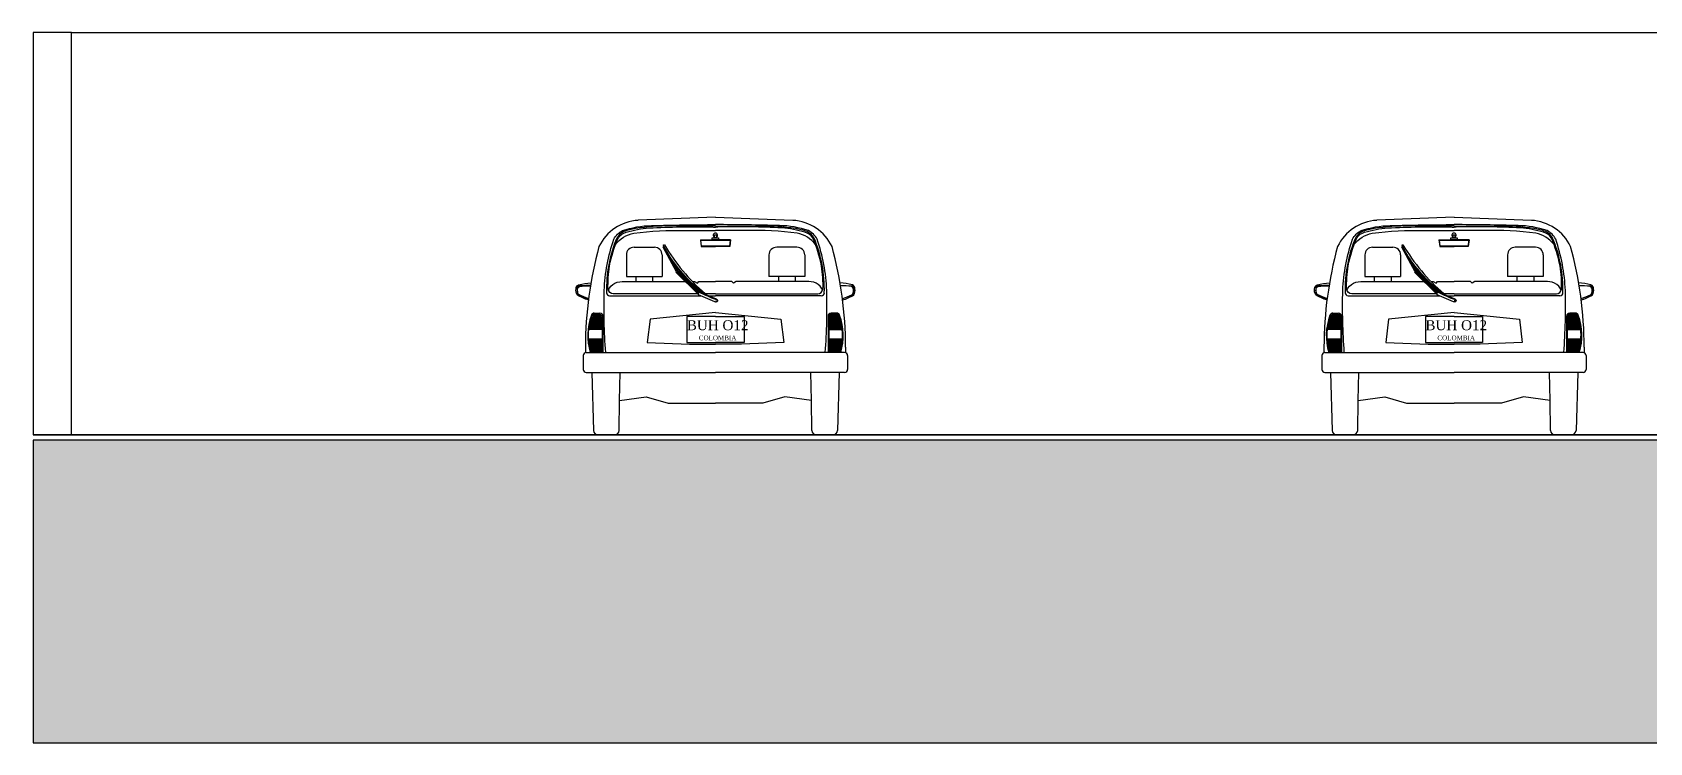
# Model space of a CAD drawing. Header units: millimetres. Extents: x 2056 to 4470, y 1400 to 3101.
# Drawn here: x 2139.84 to 2150.35, y 1402.5 to 1407.12 of the extents above; entities that cross this region are included whole.
import ezdxf

# ---------------------------------------------------------------- set-up
doc = ezdxf.new("R2010")
doc.units = ezdxf.units.MM
for name, color, linetype in [('A-PLAN-2', 4, 'Continuous'), ('A-PLAN-3', 3, 'Continuous'), ('A-PLAN-6', 9, 'Continuous')]:
    doc.layers.add(name, color=color, linetype=linetype)
doc.layers.add('A-WALL', color=16, linetype='Continuous', lineweight=30)
doc.styles.add('TIMES', font='times.shx')

# ---------------------------------------------------------------- blocks, each defined once
blk = doc.blocks.new('*X40')
at = {"color": 0}
for p, q in [((593.042, 813.261), (593.124, 813.261)), ((593.043, 813.257), (593.124, 813.257)), ((593.044, 813.253), (593.124, 813.253)), ((593.044, 813.249), (593.124, 813.249)), ((593.045, 813.245), (593.124, 813.245)), ((593.046, 813.241), (593.124, 813.241)), ((593.047, 813.237), (593.124, 813.237)), ((593.047, 813.233), (593.124, 813.233)), ((593.048, 813.229), (593.124, 813.229)), ((593.049, 813.225), (593.124, 813.225)), ((593.049, 813.221), (593.124, 813.221)), ((593.05, 813.217), (593.124, 813.217)), ((593.051, 813.213), (593.124, 813.213)), ((593.052, 813.209), (593.124, 813.209)), ((593.052, 813.205), (593.124, 813.205)), ((593.053, 813.201), (593.124, 813.201)), ((593.054, 813.197), (593.124, 813.197)), ((593.055, 813.193), (593.124, 813.193)), ((593.055, 813.189), (593.123, 813.189)), ((593.056, 813.185), (593.123, 813.185))]:
    blk.add_line(p, q, dxfattribs=at)
blk = doc.blocks.new('*X41')
at = {"color": 0}
for p, q in [((593.044, 813.327), (593.123, 813.327)), ((593.045, 813.334), (593.124, 813.334)), ((593.046, 813.341), (593.124, 813.341)), ((593.047, 813.348), (593.124, 813.348)), ((593.049, 813.355), (593.124, 813.355)), ((593.051, 813.362), (593.124, 813.362)), ((593.052, 813.369), (593.124, 813.369)), ((593.054, 813.376), (593.124, 813.376)), ((593.056, 813.383), (593.124, 813.383)), ((593.058, 813.39), (593.124, 813.39)), ((593.061, 813.397), (593.124, 813.397)), ((593.063, 813.404), (593.123, 813.404)), ((593.068, 813.411), (593.119, 813.411))]:
    blk.add_line(p, q, dxfattribs=at)
blk = doc.blocks.new('BREAKPOS')
for p, q in [((-0.003, 1.414), (-0.505, 1.393)), ((-0.003, 1.414), (0.5, 1.393)), ((-0.003, 1.358), (-0.356, 1.354)), ((-0.101, 1.267), (-0.095, 1.223)), ((-0.101, 1.267), (-0.003, 1.267)), ((-0.003, 1.358), (0.351, 1.354)), ((0.096, 1.267), (-0.003, 1.267)), ((0.096, 1.267), (0.09, 1.223)), ((-0.582, 1.168), (-0.582, 1.027)), ((-0.532, 1.218), (-0.4, 1.218)), ((-0.35, 1.168), (-0.35, 1.027)), ((-0.095, 1.223), (-0.003, 1.223)), ((0.09, 1.223), (-0.003, 1.223)), ((0.345, 1.168), (0.345, 1.027)), ((0.527, 1.218), (0.395, 1.218)), ((0.577, 1.168), (0.577, 1.027)), ((-0.902, 0.946), (-0.9, 0.921)), ((-0.814, 0.972), (-0.883, 0.968)), ((-0.582, 1.027), (-0.35, 1.027)), ((-0.521, 1.027), (-0.521, 0.996)), ((-0.411, 1.027), (-0.411, 0.996)), ((0.577, 1.027), (0.345, 1.027)), ((0.406, 1.027), (0.406, 0.996)), ((0.516, 1.027), (0.516, 0.996)), ((0.809, 0.972), (0.878, 0.968)), ((0.897, 0.946), (0.895, 0.921)), ((-0.887, 0.904), (-0.827, 0.882)), ((-0.691, 0.903), (-0.098, 0.903)), ((-0.047, 0.903), (-0.003, 0.903)), ((0.685, 0.903), (-0.003, 0.903)), ((0.882, 0.904), (0.822, 0.882)), ((-0.79, 0.79), (-0.754, 0.79)), ((-0.734, 0.77), (-0.734, 0.534)), ((-0.428, 0.75), (-0.446, 0.598)), ((-0.003, 0.794), (-0.428, 0.75)), ((-0.003, 0.794), (0.423, 0.75)), ((0.423, 0.75), (0.441, 0.598)), ((0.729, 0.77), (0.729, 0.534)), ((0.785, 0.79), (0.749, 0.79)), ((-0.848, 0.569), (-0.848, 0.534)), ((-0.842, 0.534), (-0.003, 0.534)), ((-0.446, 0.598), (-0.171, 0.588)), ((-0.171, 0.588), (-0.003, 0.588)), ((0.166, 0.588), (-0.003, 0.588)), ((0.836, 0.534), (-0.003, 0.534)), ((0.441, 0.598), (0.166, 0.588)), ((0.842, 0.569), (0.842, 0.534)), ((0.842, 0.569), (0.842, 0.534)), ((-0.862, 0.514), (-0.862, 0.424)), ((0.856, 0.514), (0.856, 0.424)), ((-0.842, 0.404), (-0.003, 0.404)), ((-0.806, 0.405), (-0.795, 0.028)), ((-0.626, 0.222), (-0.622, 0.404)), ((0.836, 0.404), (-0.003, 0.404)), ((0.621, 0.222), (0.617, 0.404)), ((0.801, 0.405), (0.79, 0.028)), ((-0.629, 0.028), (-0.626, 0.222)), ((-0.626, 0.222), (-0.453, 0.246)), ((-0.453, 0.246), (-0.311, 0.205)), ((0.448, 0.246), (0.306, 0.205)), ((0.621, 0.222), (0.448, 0.246)), ((0.624, 0.028), (0.621, 0.222)), ((-0.311, 0.205), (-0.003, 0.205)), ((0.306, 0.205), (-0.003, 0.205)), ((-0.765, -0.001), (-0.659, -0.001)), ((0.76, -0.001), (0.654, -0.001))]:
    blk.add_line(p, q)
for points in [[(-0.716, 0.534, -0.023319), (-0.726, 0.937, -0.070827), (-0.663, 1.27, -0.143636), (-0.607, 1.326, -0.076099), (-0.418, 1.359, -0.005732), (-0.003, 1.365, 0.001219)], [(-0.116, 0.915), (-0.668, 0.915, -0.310002), (-0.701, 0.945, -0.045966), (-0.691, 1.097, -0.056143), (-0.634, 1.28, -0.172421), (-0.584, 1.316, -0.043166), (-0.434, 1.344, -0.014659), (-0.028, 1.35, 0.002846), (-0.003, 1.349, -1.0157)], [(-0.653, 1.235, -0.179752), (-0.534, 1.309, -0.041451), (-0.199, 1.326), (-0.003, 1.326)], [(0.711, 0.534, 0.023319), (0.721, 0.937, 0.070827), (0.658, 1.27, 0.143636), (0.602, 1.326, 0.076099), (0.413, 1.359, 0.005732), (-0.003, 1.365, -0.001219)], [(-0.003, 0.915), (0.663, 0.915, 0.310002), (0.696, 0.945, 0.045966), (0.686, 1.097, 0.056143), (0.629, 1.28, 0.172421), (0.579, 1.316, 0.043166), (0.429, 1.344, 0.014659), (0.022, 1.35, -0.002846), (-0.003, 1.349, 1.0157)], [(0.647, 1.235, 0.179752), (0.529, 1.309, 0.041451), (0.194, 1.326), (-0.003, 1.326)], [(-0.338, 1.221), (-0.341, 1.233), (-0.335, 1.234, 0.080976), (-0.07, 0.917), (-0.072, 0.913, -0.08228), (-0.305, 1.165)], [(-0.072, 0.913, -0.082101), (-0.281, 1.123)], [(-0.828, 0.874, -0.036339), (-0.901, 0.908, -0.186983), (-0.909, 0.948, -0.292931), (-0.892, 0.974, -0.027632), (-0.811, 0.987, -1.117741)], [(-0.827, 0.885, -0.02502), (-0.889, 0.908, -0.214342), (-0.897, 0.921, -0.175694), (-0.898, 0.952, -0.206837), (-0.887, 0.964, -0.03803), (-0.815, 0.968, -0.975066)], [(-0.699, 0.938, -0.204777), (-0.656, 0.985, -0.101513), (-0.593, 0.996), (-0.198, 0.996)], [(0.694, 0.938, 0.204777), (0.651, 0.985, 0.101513), (0.588, 0.996), (0.132, 0.996), (0.114, 0.985), (0.104, 0.996), (-0.003, 0.996)], [(0.823, 0.874, 0.036339), (0.896, 0.908, 0.186983), (0.904, 0.948, 0.292931), (0.887, 0.974, 0.027632), (0.806, 0.987, 1.117741)], [(0.822, 0.885, 0.02502), (0.883, 0.908, 0.214342), (0.892, 0.921, 0.175694), (0.893, 0.952, 0.206837), (0.882, 0.964, 0.03803), (0.81, 0.968, 0.975066)], [(0.002, 0.882, -1.255324), (-0.006, 0.863), (-0.112, 0.908), (-0.114, 0.918), (-0.109, 0.925), (-0.102, 0.926), (0.002, 0.882)], [(-0.105, 0.926, 0.032666), (-0.002, 0.88, 0.178299)], [(-0.074, 0.915), (-0.076, 0.915, -0.310002)], [(-0.003, 0.915), (-0.071, 0.915, -0.310002)], [(-0.005, 0.864, 0.583471), (0.002, 0.876, 2.296919)], [(-0.738, 0.539), (-0.812, 0.539, -0.083318), (-0.827, 0.666, -0.045873), (-0.807, 0.767, -0.11685), (-0.794, 0.783), (-0.756, 0.783, -0.356296), (-0.738, 0.765), (-0.738, 0.539)], [(0.733, 0.539), (0.806, 0.539, 0.083318), (0.822, 0.666, 0.045873), (0.802, 0.767, 0.11685), (0.789, 0.783), (0.751, 0.783, 0.356296), (0.733, 0.765), (0.733, 0.539)]]:
    blk.add_lwpolyline(points, format="xyb")
for points in [[(-0.093, 1.225), (-0.097, 1.263), (0.092, 1.263), (0.089, 1.225)], [(-0.024, 1.267), (-0.024, 1.28), (0.018, 1.28), (0.018, 1.267)], [(-0.008, 1.28), (-0.008, 1.299), (0.003, 1.299), (0.003, 1.28)]]:
    blk.add_lwpolyline(points, close=True)
for points in [[(-0.255, 1.058), (-0.343, 1.219), (-0.341, 1.222), (-0.253, 1.06)], [(-0.341, 1.222), (-0.338, 1.221), (-0.248, 1.064)], [(-0.112, 0.912), (-0.258, 1.054), (-0.255, 1.058), (-0.112, 0.921)], [(-0.111, 0.922), (-0.253, 1.06), (-0.25, 1.064), (-0.107, 0.925)], [(-0.25, 1.064), (-0.248, 1.064), (-0.102, 0.926)], [(-0.153, 0.996), (-0.138, 0.996), (-0.119, 0.985), (-0.11, 0.996), (-0.003, 0.996)], [(-0.188, 0.768), (-0.188, 0.598), (-0.003, 0.598)], [(-0.003, 0.768), (-0.188, 0.768)], [(0.183, 0.768), (0.183, 0.598), (-0.003, 0.598)], [(-0.003, 0.768), (0.183, 0.768)]]:
    blk.add_lwpolyline(points)
for points in [[(-0.742, 0.684), (-0.822, 0.684, -0.051725), (-0.803, 0.762, -0.218992), (-0.789, 0.777), (-0.757, 0.777, -0.339173), (-0.742, 0.757)], [(0.737, 0.684), (0.817, 0.684, 0.051725), (0.798, 0.762, 0.218992), (0.784, 0.777), (0.752, 0.777, 0.339173), (0.737, 0.757)], [(-0.742, 0.621), (-0.824, 0.621, 0.002134), (-0.809, 0.543), (-0.742, 0.543)], [(0.737, 0.621), (0.819, 0.621, -0.002134), (0.804, 0.543), (0.737, 0.543)]]:
    blk.add_lwpolyline(points, format="xyb", close=True)
for centre, radius, start, end in [((-0.489, 1.093), 0.3, 93.0927, 154.4943), ((0.484, 1.093), 0.3, 25.5057, 86.9073), ((0.149, 0.945), 0.86, 157.2288, 181.5112), ((-0.556, 1.229), 0.1, 103.0571, 151.2532), ((-0.336, 0.282), 1.073, 90.684, 103.0571), ((-0.003, 1.296), 0.0144, 294.0416, 245.9584), ((0.331, 0.282), 1.073, 76.9429, 89.316), ((0.551, 1.229), 0.1, 28.7468, 76.9429), ((-0.155, 0.945), 0.86, 358.4888, 22.7712), ((1.658, 0.564), 2.506, 164.7529, 179.8739), ((-0.532, 1.168), 0.05, 90, 180), ((-0.4, 1.168), 0.05, 0, 90), ((0.395, 1.168), 0.05, 90, 180), ((0.527, 1.168), 0.05, 0, 90), ((-1.663, 0.564), 2.506, 0.1261, 15.2471), ((-0.882, 0.948), 0.02, 93.8109, 183.9485), ((0.877, 0.948), 0.02, 356.0515, 86.1891), ((-0.88, 0.923), 0.02, 183.9485, 249.7909), ((-0.691, 0.923), 0.02, 181.8265, 270), ((0.685, 0.923), 0.02, 270, 358.1735), ((0.875, 0.923), 0.02, 290.2091, 356.0515), ((-0.456, 0.645), 0.377, 159.5617, 197.1712), ((-0.79, 0.77), 0.02, 90, 160.0057), ((-0.754, 0.77), 0.02, 0, 90), ((0.749, 0.77), 0.02, 90, 180), ((0.785, 0.77), 0.02, 19.9943, 90), ((0.451, 0.645), 0.377, 342.8288, 20.4383), ((-0.842, 0.514), 0.02, 90, 180), ((0.836, 0.514), 0.02, 0, 90), ((0.836, 0.514), 0.02, 0, 90), ((-0.842, 0.424), 0.02, 180, 270), ((0.836, 0.424), 0.02, 270, 0), ((-0.765, 0.029), 0.03, 182.2738, 270), ((-0.659, 0.029), 0.03, 270, 357.7529), ((0.654, 0.029), 0.03, 182.2471, 270), ((0.76, 0.029), 0.03, 270, 357.7262)]:
    blk.add_arc(centre, radius, start, end)
for name in ['*X41', '*X40']:
    blk.add_blockref(name, (-593.866, -812.641))
at = {"xscale": -1}
for name in ['*X41', '*X40']:
    blk.add_blockref(name, (593.861, -812.641), dxfattribs=at)
at = {"style": 'TIMES'}
for s, height, p in [('BUH O12', 0.065, (-0.189, 0.679)), ('COLOMBIA', 0.03, (-0.111, 0.614))]:
    blk.add_text(s, height=height, dxfattribs=at).set_placement(p)

msp = doc.modelspace()

# ---------------------------------------------------------------- hatches: boundary and pattern name
at = {"layer": 'A-PLAN-6'}
h = msp.add_hatch(dxfattribs=at)
h.set_pattern_fill('AR-PARQ1', color=256, scale=0.002, angle=45, style=0)
h.set_pattern_definition([(135, (-987018.38413, -1731757.9447), (-0.86210458762, 1e-15), [0.6096, -0.6096]), (135, (-987018.3123, -1731757.87286), (-0.86210458762, 1e-15), [0.6096, -0.6096]), (135, (-987018.24045, -1731757.801), (-0.86210458762, 1e-15), [0.6096, -0.6096]), (135, (-987018.1686, -1731757.7292), (-0.86210458762, 1e-15), [0.6096, -0.6096]), (135, (-987018.09677, -1731757.65734), (-0.86210458762, 1e-15), [0.6096, -0.6096]), (135, (-987018.0249, -1731757.5855), (-0.86210458762, 1e-15), [0.6096, -0.6096]), (135, (-987017.9531, -1731757.51365), (-0.86210458762, 1e-15), [0.6096, -0.6096]), (45, (-987018.8152, -1731757.51365), (0.86210458762, -1e-15), [0.6096, -0.6096]), (45, (-987018.887, -1731757.4418), (0.86210458762, -1e-15), [0.6096, -0.6096]), (45, (-987018.9589, -1731757.37), (0.86210458762, -1e-15), [0.6096, -0.6096]), (45, (-987019.0307, -1731757.2981), (0.86210458762, -1e-15), [0.6096, -0.6096]), (45, (-987019.10255, -1731757.2263), (0.86210458762, -1e-15), [0.6096, -0.6096]), (45, (-987019.1744, -1731757.15444), (0.86210458762, -1e-15), [0.6096, -0.6096]), (45, (-987019.24624, -1731757.0826), (0.86210458762, -1e-15), [0.6096, -0.6096])])
h.paths.add_polyline_path([(2139.848, 1404.469), (2139.848, 1402.504), (2201.642, 1402.504), (2201.642, 1404.329), (2189.827, 1404.329), (2189.827, 1404.504), (2187.061, 1404.504), (2187.061, 1404.469)])

# ---------------------------------------------------------------- linework, layer by layer
at = {"layer": 'A-PLAN-2'}
msp.add_lwpolyline([(2139.848, 1404.469), (2139.848, 1402.504), (2201.642, 1402.504), (2201.642, 1404.329), (2189.827, 1404.329), (2189.827, 1404.504), (2187.061, 1404.504), (2187.061, 1404.469), (2139.848, 1404.469)], dxfattribs=at)
at = {"layer": 'A-PLAN-6'}
msp.add_lwpolyline([(2140.098, 1407.119), (2163.374, 1407.119)], dxfattribs=at)
at = {"layer": 'A-WALL'}
msp.add_lwpolyline([(2140.098, 1404.504), (2140.098, 1407.119), (2139.848, 1407.119), (2139.848, 1404.504)], close=True, dxfattribs=at)
at = {"layer": 'A-WALL', "const_width": 0.01}
msp.add_lwpolyline([(2162.599, 1404.504), (2139.848, 1404.504)], dxfattribs=at)

# ---------------------------------------------------------------- block references
at = {"layer": 'A-PLAN-3'}
for p in [(2144.285, 1404.505), (2149.085, 1404.505)]:
    msp.add_blockref('BREAKPOS', p, dxfattribs=at)

doc.saveas('drawing.dxf')
